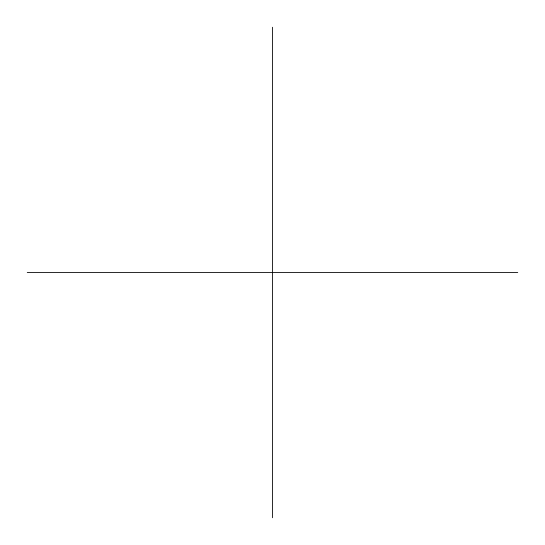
<?xml version="1.0" encoding="UTF-8"?>
<svg xmlns="http://www.w3.org/2000/svg" width="545" height="545" viewBox="0 0 545 545"><rect width="100%" height="100%" fill="white"/><g stroke="black" fill="none" stroke-linecap="round" stroke-linejoin="round"><path stroke-width="0.82" d="M27.25 272.5L517.75 272.5M272.5 27.25L272.5 517.75"/></g></svg>
